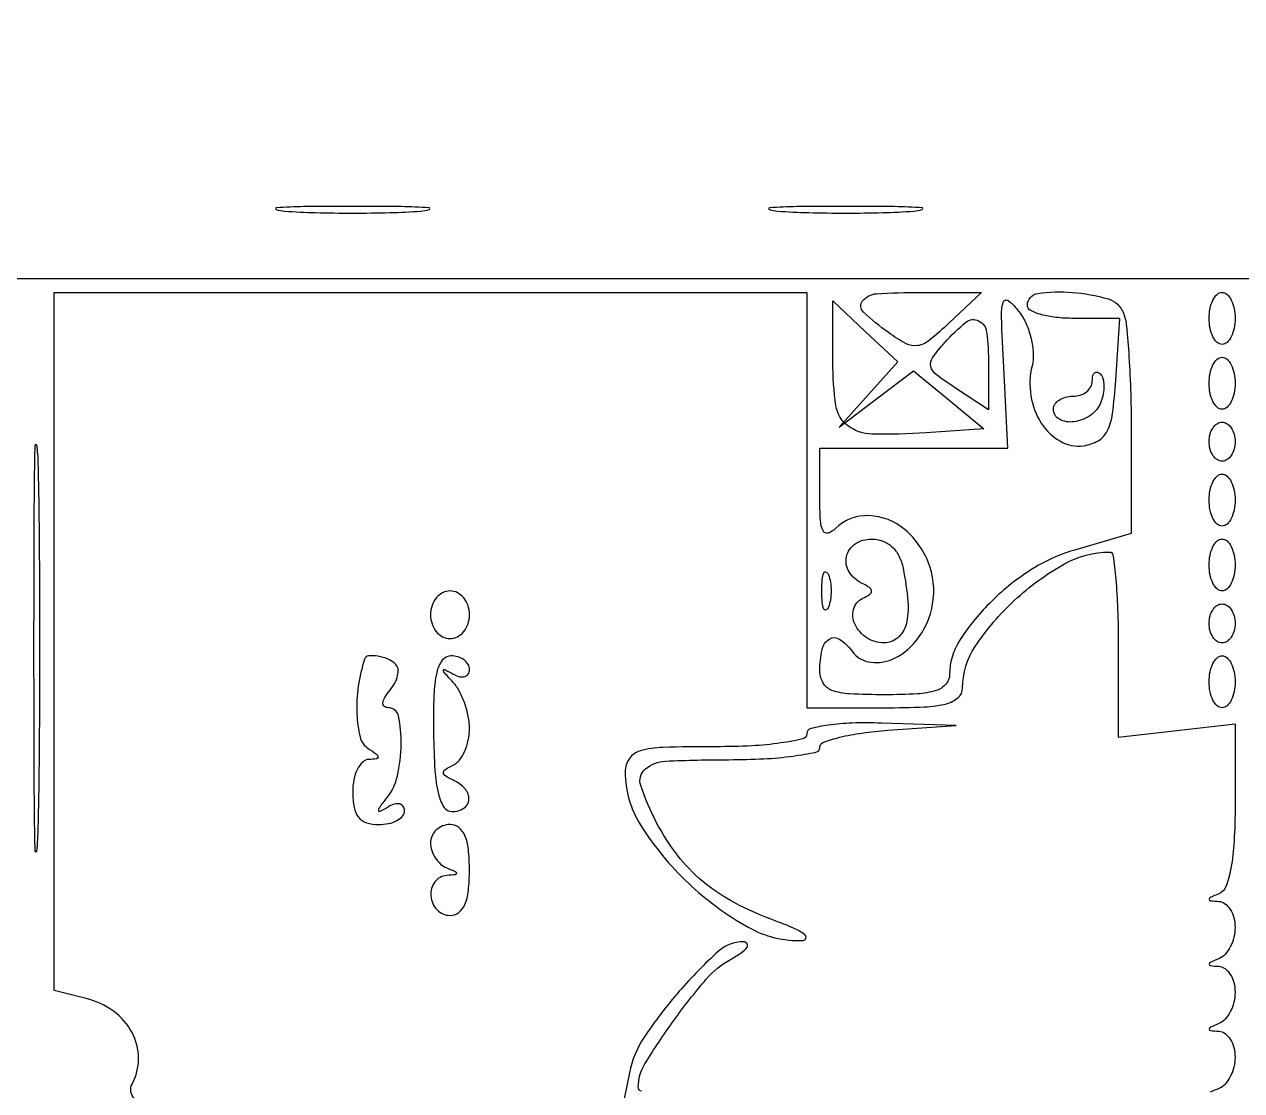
# Model space of a CAD drawing. Extents: x 23 to 255, y 40 to 184.
# Drawn here: x 200.56 to 208.5, y 170.34 to 177.29 of the extents above; entities that cross this region are included whole.
import ezdxf

# ---------------------------------------------------------------- set-up
doc = ezdxf.new("R2010")
doc.units = 0
doc.header["$MEASUREMENT"] = 0

msp = doc.modelspace()

# ---------------------------------------------------------------- linework, layer by layer
for points in [[(214.098581, 176.012907, 0.18283), (214.052732, 175.948075, 0.063556), (214.038, 175.832647), (214.038, 175.622423), (210.54825, 175.629943, 0.000517), (207.919475, 175.632891, 0.000007), (191.762556, 175.634099, 0.00002), (173.0434, 175.634494, 0.000013), (151.49745, 175.633531)], [(201.279698, 170.291142, -0.344991), (201.2634, 170.3844, 0.123707), (201.305554, 170.552836, 0.123189), (201.263196, 170.721485, 0.114), (201.142233, 170.859893, 0.095194), (200.964858, 170.942472), (200.7558, 170.994943), (200.7558, 173.269971), (200.7558, 175.545), (203.2092, 175.545), (205.6626, 175.545), (205.6626, 174.1914), (205.6626, 172.8378), (206.1702, 172.8378, 0.010529), (206.428317, 172.843236, 0.05131), (206.572834, 172.864287, 0.116081), (206.649346, 172.903955, 0.218733), (206.6778, 172.965886, -0.14842), (206.760413, 173.238064, -0.05864), (207.017061, 173.538763, -0.058287), (207.341555, 173.775695, -0.129273), (207.635556, 173.853, -0.37695), (207.658477, 173.832859, -0.008484), (207.676126, 173.675809, -0.014804), (207.688868, 173.481076, -0.008933), (207.693, 173.249798), (207.693, 172.646595), (208.0737, 172.689506), (208.4544, 172.732416), (208.4544, 172.199958, -0.013687), (208.44801, 171.966556, -0.031784), (208.427355, 171.792763, -0.041016), (208.394991, 171.672951, -0.213523), (208.34865, 171.624829, 0.009076), (208.29283, 171.601118, 0.295955), (208.2852, 171.589356, 0.382689), (208.293373, 171.580242, 0.011437), (208.34865, 171.575479, -0.14668), (208.389007, 171.560548, -0.091648), (208.423336, 171.52313, -0.077234), (208.446507, 171.469143, -0.062898), (208.4544, 171.40665, -0.060204), (208.446523, 171.341467, -0.059088), (208.423336, 171.279597, -0.064373), (208.389116, 171.230129, -0.113869), (208.34865, 171.201829, 0.009076), (208.29283, 171.178118, 0.295955), (208.2852, 171.166356, 0.382689), (208.293373, 171.157242, 0.011437), (208.34865, 171.152479, -0.14668), (208.389007, 171.137548, -0.091648), (208.423336, 171.10013, -0.077234), (208.446507, 171.046143, -0.062898), (208.4544, 170.98365, -0.060204), (208.446523, 170.918467, -0.059088), (208.423336, 170.856597, -0.064373), (208.389116, 170.807129, -0.113869), (208.34865, 170.778829, 0.009076), (208.29283, 170.755118, 0.295955), (208.2852, 170.743356, 0.382689), (208.293373, 170.734242, 0.011437), (208.34865, 170.729479, -0.14668), (208.389007, 170.714548, -0.091648), (208.423336, 170.67713, -0.077234), (208.446507, 170.623143, -0.062898), (208.4544, 170.56065, -0.060204), (208.446523, 170.495467, -0.059088), (208.423336, 170.433597, -0.064373), (208.389116, 170.384129, -0.113869), (208.34865, 170.355829, 0.009076), (208.29283, 170.332118, 0.295955)], [(204.584804, 170.338019, -0.373082), (204.563233, 170.36325, -0.136708), (204.607362, 170.517547, -0.018592), (204.795319, 170.799805, -0.020996), (205.006586, 171.068321, -0.089253), (205.164276, 171.196921, 0.023326), (205.234757, 171.2404, 0.083562), (205.272754, 171.27696, 0.326638), (205.272902, 171.299694, 0.234206), (205.249589, 171.312002, 0.194258), (205.085515, 171.2506, 0.028026), (204.830824, 170.989472, 0.031673), (204.602404, 170.69121, 0.098527), (204.505712, 170.458509), (204.45705, 170.2152)]]:
    msp.add_lwpolyline(points, format="xyb")
for points in [[(202.25745, 176.074829, 0.01099), (202.459652, 176.065144, 0.006471), (202.7016, 176.062012, 0.006471), (202.943548, 176.065144, 0.01099), (203.14575, 176.074829, 0.067956), (203.199946, 176.086129, 0.813012), (203.198493, 176.096774, 0.014551), (203.020087, 176.104047, 0.002911), (202.7016, 176.105901, 0.002911), (202.383113, 176.104047, 0.014551), (202.204707, 176.096774, 0.813012), (202.203254, 176.086129, 0.067956)], [(205.47225, 176.074829, 0.01099), (205.674452, 176.065144, 0.006471), (205.9164, 176.062012, 0.006471), (206.158348, 176.065144, 0.01099), (206.36055, 176.074829, 0.067956), (206.414746, 176.086129, 0.813012), (206.413293, 176.096774, 0.014551), (206.234887, 176.104047, 0.002911), (205.9164, 176.105901, 0.002911), (205.597913, 176.104047, 0.014551), (205.419507, 176.096774, 0.813012), (205.418054, 176.086129, 0.067956)], [(207.130932, 175.06643, 0.099171), (207.122823, 174.871668, 0.104346), (207.191019, 174.692681, 0.120687), (207.315704, 174.574501, 0.166468), (207.466074, 174.545816, 0.093431), (207.562507, 174.578603, 0.151122), (207.62152, 174.641095, 0.083014), (207.655677, 174.755082, 0.015356), (207.676485, 174.97395), (207.702271, 175.3758), (207.401535, 175.3758, -0.026602), (207.286299, 175.381935, -0.041985), (207.189141, 175.400651, -0.051292), (207.120625, 175.427757, -0.279878), (207.1008, 175.4604, -0.372657), (207.168114, 175.538174, -0.055675), (207.392151, 175.545503, -0.051332), (207.627056, 175.502489, -0.23433), (207.726249, 175.411181, -0.067823), (207.746375, 175.325596, -0.007557), (207.762516, 175.125319, -0.009082), (207.773844, 174.885184, -0.007244), (207.7776, 174.62595), (207.7776, 173.974539), (207.400667, 173.863244, 0.071935), (207.119603, 173.734093, 0.052939), (206.852784, 173.518268, 0.055404), (206.656045, 173.272066, 0.141813), (206.5932, 173.054945, -0.185234), (206.56885, 172.991472, -0.134428), (206.504552, 172.950177, -0.062381), (206.383118, 172.928199, -0.013614), (206.1702, 172.9224, -0.012199), (205.940958, 172.927994, -0.075807), (205.826032, 172.951305, -0.17268), (205.768755, 172.998909, -0.134649), (205.7472, 173.0775, -0.050733), (205.761411, 173.217198, -0.207117), (205.809274, 173.285502, -0.296483), (205.877409, 173.283775, -0.084611), (205.957032, 173.206474, 0.207481), (206.080394, 173.134149, 0.151194), (206.238757, 173.162803, 0.114454), (206.38685, 173.289332, 0.097796), (206.474627, 173.475358, 0.142602), (206.464, 173.75946, 0.137754), (206.302797, 173.99791, 0.167022), (206.066024, 174.090169, 0.209477), (205.84872, 174.00528, -0.120991), (205.800581, 173.976123, -0.372712), (205.76835, 173.990122, -0.100282), (205.750969, 174.058873, -0.011933), (205.7472, 174.21678), (205.7472, 174.5298), (206.36055, 174.529646), (206.9739, 174.529492), (206.946121, 175.058396, -0.003532), (206.931259, 175.385446, -0.078034), (206.942398, 175.47988, -0.541102), (206.976854, 175.490752, -0.058758), (207.046896, 175.4181, -0.05948), (207.092813, 175.339897, -0.044411), (207.124611, 175.245002, -0.045262), (207.138589, 175.148671, -0.073367)], [(206.064924, 174.879417), (205.8741, 174.667219), (206.116292, 174.850841), (206.358485, 175.034464), (206.587644, 174.845582), (206.816803, 174.6567), (206.440801, 174.63049, -0.021792), (206.087717, 174.621301, -0.158997), (205.929778, 174.675914, -0.196866), (205.852509, 174.806659, -0.036267), (205.8318, 175.091792), (205.8318, 175.489894), (206.043774, 175.290754), (206.255749, 175.091615)], [(206.591421, 175.346743, -0.018345), (206.460775, 175.232014, -0.132165), (206.384979, 175.198063, -0.164222), (206.310454, 175.210643, -0.032538), (206.194009, 175.283293, -0.032197), (206.031864, 175.416364, -0.390323), (206.026338, 175.48999, -0.213374), (206.11515, 175.53634, -0.01514), (206.401071, 175.545), (206.801141, 175.545)], [(208.4544, 175.3758, -0.048028), (208.448166, 175.311046, -0.068025), (208.429549, 175.256303, -0.088204), (208.402107, 175.219415, -0.191087), (208.3698, 175.2066, -0.191087), (208.337493, 175.219415, -0.088204), (208.310051, 175.256303, -0.068025), (208.291434, 175.311046, -0.048028), (208.2852, 175.3758, -0.048028), (208.291434, 175.440554, -0.068025), (208.310051, 175.495297, -0.088204), (208.337493, 175.532185, -0.191087), (208.3698, 175.545, -0.191087), (208.402107, 175.532185, -0.088204), (208.429549, 175.495297, -0.068025), (208.448166, 175.440554, -0.048028)], [(206.847, 175.07775), (206.847, 174.779699), (206.632797, 174.920051, -0.016749), (206.505087, 175.009983, -0.173809), (206.470434, 175.062922, -0.218207), (206.481551, 175.119424, -0.02791), (206.561308, 175.218101, -0.036188), (206.699801, 175.350495, -0.294927), (206.782753, 175.360241, -0.254508), (206.834728, 175.286776, -0.02933)], [(208.4544, 174.9528, -0.048028), (208.448166, 174.888046, -0.068025), (208.429549, 174.833303, -0.088204), (208.402107, 174.796415, -0.191087), (208.3698, 174.7836, -0.191087), (208.337493, 174.796415, -0.088204), (208.310051, 174.833303, -0.068025), (208.291434, 174.888046, -0.048028), (208.2852, 174.9528, -0.048028), (208.291434, 175.017554, -0.068025), (208.310051, 175.072297, -0.088204), (208.337493, 175.109185, -0.191087), (208.3698, 175.122, -0.191087), (208.402107, 175.109185, -0.088204), (208.429549, 175.072297, -0.068025), (208.448166, 175.017554, -0.048028)], [(207.579207, 174.829549, -0.150333), (207.513181, 174.745321, -0.115511), (207.403951, 174.702006, -0.159148), (207.309627, 174.718016, -0.278648), (207.27, 174.7836, -0.148195), (207.279777, 174.815863, -0.098894), (207.307277, 174.843349, -0.082425), (207.348386, 174.861881, -0.064853), (207.3969, 174.8682, 0.076226), (207.445382, 174.875634, 0.089419), (207.486523, 174.897193, 0.100747), (207.514026, 174.929259, 0.127718), (207.5238, 174.9669, -0.05362), (207.527483, 175.001145, -0.161363), (207.539296, 175.021111, -0.257764), (207.55653, 175.024821, -0.12385), (207.576551, 175.012849, -0.137182), (207.593201, 174.983273, -0.056457), (207.599091, 174.937244, -0.050128), (207.594466, 174.883398, -0.045168)], [(208.4544, 174.5721, -0.064853), (208.448081, 174.523586, -0.082425), (208.429549, 174.482477, -0.098894), (208.402063, 174.454977, -0.148195), (208.3698, 174.4452, -0.148195), (208.337537, 174.454977, -0.098894), (208.310051, 174.482477, -0.082425), (208.291519, 174.523586, -0.064853), (208.2852, 174.5721, -0.064853), (208.291519, 174.620614, -0.082425), (208.310051, 174.661723, -0.098894), (208.337537, 174.689223, -0.148195), (208.3698, 174.699, -0.148195), (208.402063, 174.689223, -0.098894), (208.429549, 174.661723, -0.082425), (208.448081, 174.620614, -0.064853)], [(200.649888, 172.060368, -0.018971), (200.640397, 171.900835, -0.94178), (200.631489, 171.901169, -0.004718), (200.625357, 172.36941, -0.000906), (200.623791, 173.2185, -0.000922), (200.625331, 174.068362, -0.004458), (200.631402, 174.551264, -0.926477), (200.640376, 174.551756, -0.027148), (200.649811, 174.429168, -0.003589), (200.657961, 173.898346, -0.002036), (200.660599, 173.255604, -0.002032), (200.657987, 172.607872, -0.003348)], [(208.4544, 174.1914, -0.048028), (208.448166, 174.126646, -0.068025), (208.429549, 174.071902, -0.088204), (208.402107, 174.035015, -0.191087), (208.3698, 174.0222, -0.191087), (208.337493, 174.035015, -0.088204), (208.310051, 174.071902, -0.068025), (208.291434, 174.126646, -0.048028), (208.2852, 174.1914, -0.048028), (208.291434, 174.256154, -0.068025), (208.310051, 174.310897, -0.088204), (208.337493, 174.347785, -0.191087), (208.3698, 174.3606, -0.191087), (208.402107, 174.347785, -0.088204), (208.429549, 174.310897, -0.068025), (208.448166, 174.256154, -0.048028)], [(206.290095, 173.74725, -0.028155), (206.321514, 173.529603, -0.084824), (206.309247, 173.380646, -0.153843), (206.255454, 173.294214, -0.179078), (206.165151, 173.2608, -0.143064), (206.053895, 173.293299, -0.140513), (205.976696, 173.380752, -0.178565), (205.967636, 173.480485, -0.220005), (206.026903, 173.551434, 0.038076), (206.072418, 173.577367, 0.262196), (206.083513, 173.59954, 0.242427), (206.0706, 173.621855, 0.033491), (206.02215, 173.64855, -0.145651), (205.938254, 173.723012, -0.193978), (205.920937, 173.82244, -0.195794), (205.977385, 173.905402, -0.147721), (206.083988, 173.9376, -0.088007), (206.156929, 173.924661, -0.098958), (206.21765, 173.887566, -0.091706), (206.262715, 173.82732, -0.065006)], [(208.4544, 173.7684, -0.048028), (208.448166, 173.703646, -0.068025), (208.429549, 173.648902, -0.088204), (208.402107, 173.612015, -0.191087), (208.3698, 173.5992, -0.191087), (208.337493, 173.612015, -0.088204), (208.310051, 173.648902, -0.068025), (208.291434, 173.703646, -0.048028), (208.2852, 173.7684, -0.048028), (208.291434, 173.833154, -0.068025), (208.310051, 173.887897, -0.088204), (208.337493, 173.924785, -0.191087), (208.3698, 173.9376, -0.191087), (208.402107, 173.924785, -0.088204), (208.429549, 173.887897, -0.068025), (208.448166, 173.833154, -0.048028)], [(205.803229, 173.49345, -0.174857), (205.787385, 173.475736, -0.447206), (205.773093, 173.480892, -0.078554), (205.763197, 173.523784, -0.017491), (205.760558, 173.5992, -0.017491), (205.763197, 173.674616, -0.078554), (205.773093, 173.717508, -0.447206), (205.787385, 173.722664, -0.174857), (205.803229, 173.70495, -0.057986), (205.816455, 173.656727, -0.037979), (205.820831, 173.5992, -0.037979), (205.816455, 173.541673, -0.057986)], [(203.2092, 173.4441, 0.080377), (203.218785, 173.384857, 0.091482), (203.246477, 173.334561, 0.100741), (203.287701, 173.300933, 0.121457), (203.3361, 173.289, 0.121457), (203.384499, 173.300933, 0.100741), (203.425723, 173.334561, 0.091482), (203.453415, 173.384857, 0.080377), (203.463, 173.4441, 0.080377), (203.453415, 173.503343, 0.091482), (203.425723, 173.553639, 0.100741), (203.384499, 173.587267, 0.121457), (203.3361, 173.5992, 0.121457), (203.287701, 173.587267, 0.100741), (203.246477, 173.553639, 0.091482), (203.218785, 173.503343, 0.080377)], [(208.4544, 173.3877, -0.064853), (208.448081, 173.339186, -0.082425), (208.429549, 173.298077, -0.098894), (208.402063, 173.270577, -0.148195), (208.3698, 173.2608, -0.148195), (208.337537, 173.270577, -0.098894), (208.310051, 173.298077, -0.082425), (208.291519, 173.339186, -0.064853), (208.2852, 173.3877, -0.064853), (208.291519, 173.436214, -0.082425), (208.310051, 173.477323, -0.098894), (208.337537, 173.504823, -0.148195), (208.3698, 173.5146, -0.148195), (208.402063, 173.504823, -0.098894), (208.429549, 173.477323, -0.082425), (208.448081, 173.436214, -0.064853)], [(202.779243, 173.15505, 0.044765), (202.738198, 172.978403, 0.044782), (202.729257, 172.797294, 0.047977), (202.749961, 172.646064, 0.195858), (202.802679, 172.572025, -0.014491), (202.856519, 172.535648, -0.224202), (202.867071, 172.516627, -0.396807), (202.856725, 172.504094, -0.028242), (202.80735, 172.500695, 0.189774), (202.766959, 172.484218, 0.087009), (202.732664, 172.437652, 0.067455), (202.709395, 172.368937, 0.047987), (202.7016, 172.2879, 0.044917), (202.710607, 172.187838, 0.124434), (202.73967, 172.123988, 0.149477), (202.791677, 172.088461, 0.07578), (202.8708, 172.0764, 0.050979), (202.935542, 172.083018, 0.070927), (202.990298, 172.102718, 0.09101), (203.027112, 172.131794, 0.182172), (203.04, 172.165993, 0.146934), (203.03135, 172.194791, 0.188594), (203.008936, 172.210605, 0.132816), (202.974748, 172.209837, 0.063696), (202.93425, 172.192053, -0.013994), (202.881811, 172.162514, -0.513563), (202.871285, 172.16778, -0.202788), (202.876003, 172.186886, -0.006671), (202.924932, 172.25051, 0.112602), (202.993027, 172.393421, 0.051087), (203.017625, 172.600346, 0.054102), (203.000742, 172.783609, 0.356787), (202.934466, 172.8378, -0.168422), (202.908166, 172.846918, -0.252637), (202.898729, 172.868723, -0.117353), (202.910544, 172.904362, -0.03476), (202.944307, 172.951334, 0.050768), (202.976236, 172.99889, 0.066538), (202.994502, 173.047869, 0.082297), (202.99707, 173.090742, 0.171918), (202.982866, 173.120534, 0.094927), (202.933302, 173.15416, 0.059799), (202.866012, 173.174048, 0.066548), (202.805597, 173.176164, 0.297089)], [(203.228843, 172.6686, 0.011994), (203.237749, 172.429118, 0.042971), (203.260163, 172.277789, 0.080318), (203.296377, 172.19049, 0.259948), (203.349267, 172.161, 0.138373), (203.427142, 172.182972, 0.250494), (203.459732, 172.238605, 0.19655), (203.434198, 172.308746, 0.099549), (203.35725, 172.36545, -0.029131), (203.305858, 172.393184, -0.260055), (203.2938, 172.4148, -0.260055), (203.305858, 172.436416, -0.029131), (203.35725, 172.46415, 0.120604), (203.397764, 172.49669, 0.058615), (203.431936, 172.55409, 0.053133), (203.455148, 172.625639, 0.051934), (203.463, 172.70103, 0.048331), (203.455234, 172.781186, 0.036067), (203.431936, 172.86694, 0.036859), (203.397786, 172.945284, 0.065951), (203.35725, 173.002491, -0.004358), (203.300151, 173.065093, -0.184745), (203.2938, 173.081695, -0.561535), (203.301863, 173.086611, -0.009535), (203.35725, 173.056718, 0.065956), (203.397732, 173.040444, 0.132257), (203.431936, 173.04087, 0.182297), (203.454395, 173.057456, 0.144512), (203.463, 173.086607, 0.133405), (203.453719, 173.120773, 0.100504), (203.427625, 173.149882, 0.087501), (203.388593, 173.169468, 0.072758), (203.342576, 173.1762, 0.240121), (203.285674, 173.147201, 0.102289), (203.24948, 173.067076, 0.047618), (203.23097, 172.920072, 0.010819)], [(208.4544, 173.007, -0.048028), (208.448166, 172.942246, -0.068025), (208.429549, 172.887502, -0.088204), (208.402107, 172.850615, -0.191087), (208.3698, 172.8378, -0.191087), (208.337493, 172.850615, -0.088204), (208.310051, 172.887502, -0.068025), (208.291434, 172.942246, -0.048028), (208.2852, 173.007, -0.048028), (208.291434, 173.071754, -0.068025), (208.310051, 173.126497, -0.088204), (208.337493, 173.163385, -0.191087), (208.3698, 173.1762, -0.191087), (208.402107, 173.163385, -0.088204), (208.429549, 173.126497, -0.068025), (208.448166, 173.071754, -0.048028)], [(205.6626, 172.6686, -0.350432), (205.635195, 172.6343, -0.020168), (205.4934, 172.608171, -0.022889), (205.303641, 172.589874, -0.01259), (205.0704, 172.584, 0.006739), (204.724668, 172.57934, 0.06102), (204.575553, 172.55698, 0.176349), (204.505254, 172.50681, 0.151607), (204.4782, 172.419636, 0.142206), (204.579306, 172.071335, 0.061942), (204.888281, 171.696028, 0.061842), (205.280985, 171.406818, 0.138526), (205.63808, 171.320961, 0.342757), (205.656768, 171.336694, 0.300426), (205.647263, 171.360976, 0.051118), (205.575407, 171.401347, 0.01466), (205.45671, 171.448812, -0.033734), (205.192333, 171.566412, -0.051845), (204.984309, 171.705567, -0.055134), (204.818442, 171.877491, -0.045046), (204.681039, 172.093149, -0.036511), (204.579551, 172.330369, -0.307541), (204.608513, 172.436901, -0.167192), (204.742274, 172.489909, -0.011497), (205.155, 172.4994, 0.012715), (205.382041, 172.505174, 0.020932), (205.573241, 172.522953, 0.01625), (205.721305, 172.547922, 0.356899), (205.7472, 172.579579, -0.315867), (205.77036, 172.612583, -0.025397), (205.877669, 172.645332, -0.02702), (206.021109, 172.673127, -0.016884), (206.19135, 172.690829), (206.6355, 172.721901), (206.14905, 172.73755, 0.015299), (205.957289, 172.737851, 0.027951), (205.80145, 172.724585, 0.028786), (205.688256, 172.701833, 0.341095)], [(203.2092, 171.95655, 0.080074), (203.217099, 171.907544, 0.064399), (203.240264, 171.859371, 0.065245), (203.274519, 171.819289, 0.087674), (203.31495, 171.794029, -0.009076), (203.37077, 171.770318, -0.295955), (203.3784, 171.758556, -0.382689), (203.370227, 171.749442, -0.011437), (203.31495, 171.744679, 0.221736), (203.237615, 171.702483, 0.180916), (203.211569, 171.61085, 0.170439), (203.251729, 171.520595, 0.206489), (203.3361, 171.4842, 0.164293), (203.392735, 171.503326, 0.129352), (203.432786, 171.5547, 0.075863), (203.456072, 171.644599, 0.025511), (203.463, 171.7803, 0.025511), (203.456072, 171.916001, 0.075863), (203.432786, 172.0059, 0.129352), (203.392735, 172.057274, 0.164293), (203.3361, 172.0764, 0.09335), (203.287659, 172.067277, 0.096425), (203.246477, 172.041194, 0.099164), (203.218913, 172.00228, 0.105033)]]:
    msp.add_lwpolyline(points, format="xyb", close=True)

doc.saveas('drawing.dxf')
